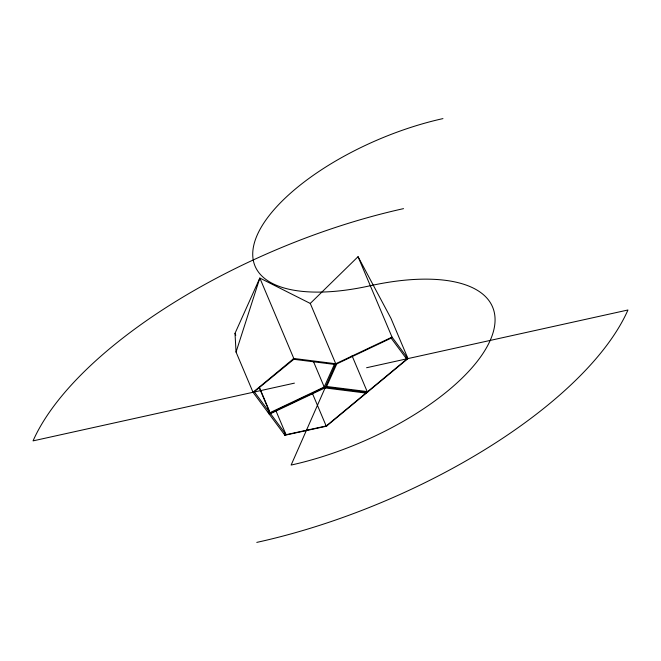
<?xml version="1.0" encoding="UTF-8"?>
<svg xmlns="http://www.w3.org/2000/svg" width="661" height="661" viewBox="0 0 661 661"><rect width="100%" height="100%" fill="white"/><g stroke="black" fill="none" stroke-linecap="round" stroke-linejoin="round"><path stroke-width="0.99" d="M310.265 303.44L358.047 256.691L390.981 318.379L407.969 358.593L326.435 426.221L284.924 435.252L253.031 392.287L236.051 352.073L259.831 278.05L310.265 303.44L335.747 363.748L291.129 465.055A175.925 73.511 -22.9 0 0 490.305 340.167A175.925 73.511 -22.9 0 0 369.722 285.849A164.217 68.62 -22.9 0 1 257.154 235.184A164.217 68.62 -22.9 0 1 442.953 118.608M236.051 352.073L235.01 333.342L259.831 278.05L293.798 358.469L335.747 363.748L392.023 337.11L407.969 358.593M285.626 435.095L285.932 434.417L275.943 410.77M268.639 413.307L324.221 386.991L334.359 364.409L335.226 363.69M325.741 426.378L407.771 358.328M253.031 392.287L293.798 358.469M294.69 358.584L253.229 392.551M392.361 337.564L336.78 363.88L334.359 364.409L292.93 359.187M269.316 414.224L324.898 387.908L326.641 386.47L336.78 363.88L336.441 363.426M284.726 434.988L326.939 425.808M294.409 383.14L33.05 440.879A327.567 136.877 -22.9 0 1 403.532 208.636M366.591 367.731L627.95 309.992A327.567 136.877 -22.9 0 1 256.782 542.392M313.43 361.46L324.221 386.991L326.641 386.47L368.07 391.684M390.816 337.68L406.565 358.898L407.465 359.006M367.202 392.411L325.253 387.123L268.977 413.769L268.176 411.877M366.334 393.13L324.898 387.908L324.221 386.991M253.535 391.866L254.435 391.981L285.932 434.417M405.78 357.031L406.565 358.898M358.047 256.691L392.023 337.11M352.082 355.833L367.177 391.576M312.463 393.535L326.047 425.692M284.131 433.368L284.924 435.252M259.393 387.321L269.333 410.836M259.112 387.346L269.837 412.737M235.01 333.342L235.803 335.234"/></g></svg>
